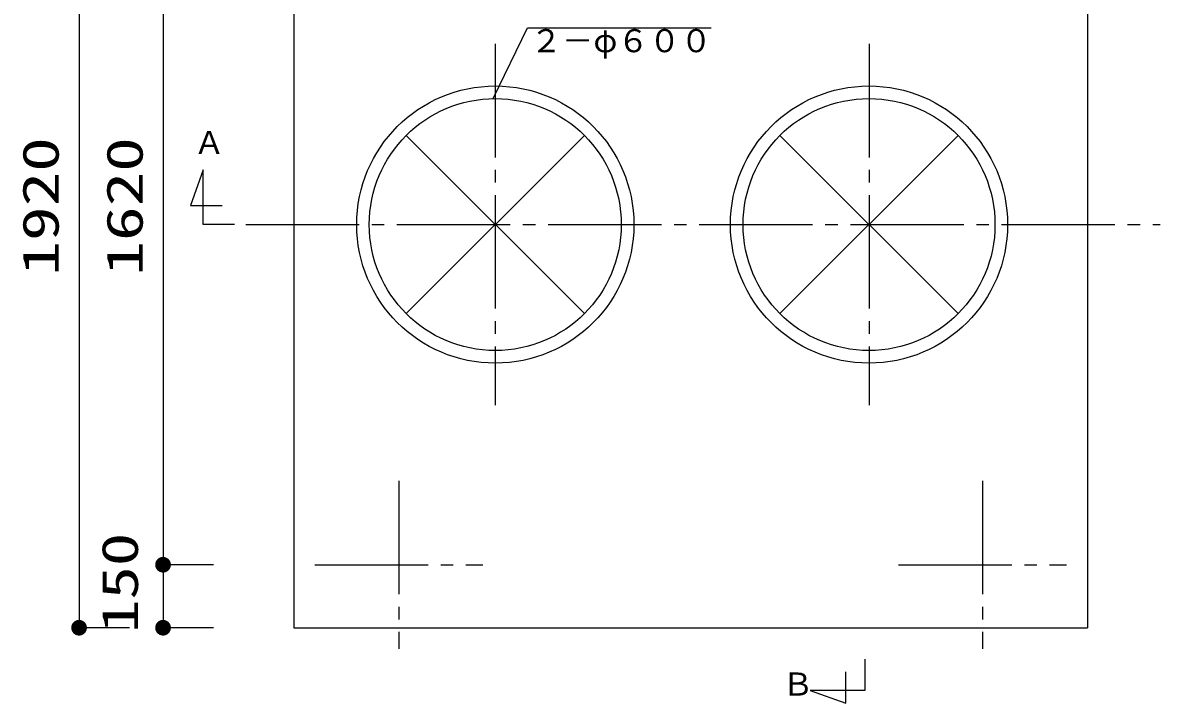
# Model space of a CAD drawing. Units: millimetres, scale not verified. Extents: x -9125 to 8193, y -6841 to 5236.
# Drawn here: x -5620 to -2911, y 2289 to 3909 of the extents above; entities that cross this region are included whole.
import ezdxf
from ezdxf.enums import TextEntityAlignment as Align

# ---------------------------------------------------------------- set-up
doc = ezdxf.new("R2010")
doc.units = ezdxf.units.MM
doc.header["$LTSCALE"] = 30
doc.linetypes.add('CHAIN2', pattern=[12, 9, -1, 1, -1])
for name, color, linetype, lineweight in [('0-1_KIKI', 3, 'Continuous', 25), ('0-2_SEISAKU', 2, 'Continuous', 25), ('0-6_SUNPO', 7, 'Continuous', 25)]:
    doc.layers.add(name, color=color, linetype=linetype, lineweight=lineweight)
doc.styles.add('MS Gothic', font='')
doc.styles.add('ＭＳ ゴシック', font='')
doc.styles.get('MS Gothic').set_extended_font_data('MS Gothic')
doc.styles.get('ＭＳ ゴシック').set_extended_font_data('MS Gothic')

msp = doc.modelspace()

# ---------------------------------------------------------------- linework, layer by layer
at = {"layer": '0-1_KIKI', "color": 4}
for p, q in [((-4499.45, 3728.58), (-4418.02, 3897.23)), ((-4418.02, 3897.23), (-3980.39, 3897.23))]:
    msp.add_line(p, q, dxfattribs=at)
at = {"layer": '0-1_KIKI'}
for points in [[(-5115.22, 3428.58), (-5190.22, 3428.58), (-5190.22, 3558.58), (-5220.22, 3473.58), (-5145.22, 3473.58)], [(-3614.37, 2393.8), (-3614.37, 2318.8), (-3744.37, 2318.8), (-3659.37, 2288.8), (-3659.37, 2363.8)]]:
    msp.add_lwpolyline(points, dxfattribs=at)
at = {"layer": '0-2_SEISAKU'}
for p, q in [((-4974.45, 4388.58), (-4974.45, 2468.58)), ((-3084.45, 4388.58), (-3084.45, 2468.58)), ((-4706.58, 3640.71), (-4282.32, 3216.45)), ((-4706.58, 3216.45), (-4282.32, 3640.71)), ((-3816.58, 3640.71), (-3392.31, 3216.45)), ((-3816.58, 3216.45), (-3392.31, 3640.71)), ((-4974.45, 2468.58), (-3084.45, 2468.58))]:
    msp.add_line(p, q, dxfattribs=at)
at = {"layer": '0-2_SEISAKU', "linetype": 'CHAIN2'}
for p, q in [((-4494.45, 3858.58), (-4494.45, 2998.58)), ((-3604.44, 3858.58), (-3604.44, 2998.58)), ((-5088.86, 3428.58), (-2910.89, 3428.58)), ((-4724.45, 2818.58), (-4724.45, 2418.58)), ((-3334.45, 2818.58), (-3334.45, 2418.58)), ((-4924.45, 2618.58), (-4524.45, 2618.58)), ((-3534.45, 2618.58), (-3134.45, 2618.58))]:
    msp.add_line(p, q, dxfattribs=at)
at = {"layer": '0-2_SEISAKU'}
for centre, radius in [((-4494.45, 3428.58), 330), ((-3604.44, 3428.58), 330), ((-4494.45, 3428.58), 300), ((-3604.44, 3428.58), 300)]:
    msp.add_circle(centre, radius, dxfattribs=at)
at = {"layer": '0-6_SUNPO', "color": 4}
for p, q in [((-5485.71, 4388.58), (-5485.71, 2468.58)), ((-5285.71, 4238.58), (-5285.71, 2618.58)), ((-5165.71, 2618.58), (-5285.71, 2618.58)), ((-5165.71, 2618.58), (-5285.71, 2618.58)), ((-5285.71, 2618.58), (-5285.71, 2468.58)), ((-5365.71, 2468.58), (-5485.71, 2468.58)), ((-5165.71, 2468.58), (-5285.71, 2468.58))]:
    msp.add_line(p, q, dxfattribs=at)
at = {"layer": '0-6_SUNPO'}
for points in [[(-5301.3, 2629), (-5285.71, 2618.58), (-5303.03, 2625.75)], [(-5301.3, 2629), (-5285.71, 2618.58), (-5303.03, 2625.75)], [(-5298.97, 2631.84), (-5285.71, 2618.58), (-5301.3, 2629)], [(-5298.97, 2631.84), (-5285.71, 2618.58), (-5301.3, 2629)], [(-5296.13, 2634.17), (-5285.71, 2618.58), (-5298.97, 2631.84)], [(-5296.13, 2634.17), (-5285.71, 2618.58), (-5298.97, 2631.84)], [(-5292.88, 2635.9), (-5285.71, 2618.58), (-5296.13, 2634.17)], [(-5292.88, 2635.9), (-5285.71, 2618.58), (-5296.13, 2634.17)], [(-5289.37, 2636.97), (-5285.71, 2618.58), (-5292.88, 2635.9)], [(-5289.37, 2636.97), (-5285.71, 2618.58), (-5292.88, 2635.9)], [(-5285.71, 2637.33), (-5285.71, 2618.58), (-5289.37, 2636.97)], [(-5285.71, 2637.33), (-5285.71, 2618.58), (-5289.37, 2636.97)], [(-5282.05, 2636.97), (-5285.71, 2618.58), (-5285.71, 2637.33)], [(-5282.05, 2636.97), (-5285.71, 2618.58), (-5285.71, 2637.33)], [(-5278.53, 2635.9), (-5285.71, 2618.58), (-5282.05, 2636.97)], [(-5278.53, 2635.9), (-5285.71, 2618.58), (-5282.05, 2636.97)], [(-5275.29, 2634.17), (-5285.71, 2618.58), (-5278.53, 2635.9)], [(-5275.29, 2634.17), (-5285.71, 2618.58), (-5278.53, 2635.9)], [(-5272.45, 2631.84), (-5285.71, 2618.58), (-5275.29, 2634.17)], [(-5272.45, 2631.84), (-5285.71, 2618.58), (-5275.29, 2634.17)], [(-5270.12, 2629), (-5285.71, 2618.58), (-5272.45, 2631.84)], [(-5270.12, 2629), (-5285.71, 2618.58), (-5272.45, 2631.84)], [(-5268.39, 2625.75), (-5285.71, 2618.58), (-5270.12, 2629)], [(-5268.39, 2625.75), (-5285.71, 2618.58), (-5270.12, 2629)], [(-5304.1, 2622.24), (-5285.71, 2618.58), (-5304.46, 2618.58)], [(-5304.1, 2622.24), (-5285.71, 2618.58), (-5304.46, 2618.58)], [(-5304.46, 2618.58), (-5285.71, 2618.58), (-5304.1, 2614.92)], [(-5304.46, 2618.58), (-5285.71, 2618.58), (-5304.1, 2614.92)], [(-5303.03, 2625.75), (-5285.71, 2618.58), (-5304.1, 2622.24)], [(-5303.03, 2625.75), (-5285.71, 2618.58), (-5304.1, 2622.24)], [(-5304.1, 2614.92), (-5285.71, 2618.58), (-5303.03, 2611.4)], [(-5304.1, 2614.92), (-5285.71, 2618.58), (-5303.03, 2611.4)], [(-5303.03, 2611.4), (-5285.71, 2618.58), (-5301.3, 2608.16)], [(-5303.03, 2611.4), (-5285.71, 2618.58), (-5301.3, 2608.16)], [(-5301.3, 2608.16), (-5285.71, 2618.58), (-5298.97, 2605.32)], [(-5301.3, 2608.16), (-5285.71, 2618.58), (-5298.97, 2605.32)], [(-5298.97, 2605.32), (-5285.71, 2618.58), (-5296.13, 2602.99)], [(-5298.97, 2605.32), (-5285.71, 2618.58), (-5296.13, 2602.99)], [(-5296.13, 2602.99), (-5285.71, 2618.58), (-5292.88, 2601.26)], [(-5296.13, 2602.99), (-5285.71, 2618.58), (-5292.88, 2601.26)], [(-5292.88, 2601.26), (-5285.71, 2618.58), (-5289.37, 2600.19)], [(-5292.88, 2601.26), (-5285.71, 2618.58), (-5289.37, 2600.19)], [(-5289.37, 2600.19), (-5285.71, 2618.58), (-5285.71, 2599.83)], [(-5289.37, 2600.19), (-5285.71, 2618.58), (-5285.71, 2599.83)], [(-5267.32, 2622.24), (-5285.71, 2618.58), (-5268.39, 2625.75)], [(-5267.32, 2622.24), (-5285.71, 2618.58), (-5268.39, 2625.75)], [(-5266.96, 2618.58), (-5285.71, 2618.58), (-5267.32, 2622.24)], [(-5266.96, 2618.58), (-5285.71, 2618.58), (-5267.32, 2622.24)], [(-5285.71, 2599.83), (-5285.71, 2618.58), (-5282.05, 2600.19)], [(-5282.05, 2600.19), (-5285.71, 2618.58), (-5278.53, 2601.26)], [(-5278.53, 2601.26), (-5285.71, 2618.58), (-5275.29, 2602.99)], [(-5275.29, 2602.99), (-5285.71, 2618.58), (-5272.45, 2605.32)], [(-5272.45, 2605.32), (-5285.71, 2618.58), (-5270.12, 2608.16)], [(-5270.12, 2608.16), (-5285.71, 2618.58), (-5268.39, 2611.4)], [(-5268.39, 2611.4), (-5285.71, 2618.58), (-5267.32, 2614.92)], [(-5267.32, 2614.92), (-5285.71, 2618.58), (-5266.96, 2618.58)], [(-5285.71, 2599.83), (-5285.71, 2618.58), (-5282.05, 2600.19)], [(-5282.05, 2600.19), (-5285.71, 2618.58), (-5278.53, 2601.26)], [(-5278.53, 2601.26), (-5285.71, 2618.58), (-5275.29, 2602.99)], [(-5275.29, 2602.99), (-5285.71, 2618.58), (-5272.45, 2605.32)], [(-5272.45, 2605.32), (-5285.71, 2618.58), (-5270.12, 2608.16)], [(-5270.12, 2608.16), (-5285.71, 2618.58), (-5268.39, 2611.4)], [(-5268.39, 2611.4), (-5285.71, 2618.58), (-5267.32, 2614.92)], [(-5267.32, 2614.92), (-5285.71, 2618.58), (-5266.96, 2618.58)], [(-5504.1, 2472.24), (-5485.71, 2468.58), (-5504.46, 2468.58)], [(-5504.46, 2468.58), (-5485.71, 2468.58), (-5504.1, 2464.92)], [(-5503.03, 2475.75), (-5485.71, 2468.58), (-5504.1, 2472.24)], [(-5504.1, 2464.92), (-5485.71, 2468.58), (-5503.03, 2461.4)], [(-5501.3, 2479), (-5485.71, 2468.58), (-5503.03, 2475.75)], [(-5503.03, 2461.4), (-5485.71, 2468.58), (-5501.3, 2458.16)], [(-5498.97, 2481.84), (-5485.71, 2468.58), (-5501.3, 2479)], [(-5501.3, 2458.16), (-5485.71, 2468.58), (-5498.97, 2455.32)], [(-5496.13, 2484.17), (-5485.71, 2468.58), (-5498.97, 2481.84)], [(-5498.97, 2455.32), (-5485.71, 2468.58), (-5496.13, 2452.99)], [(-5492.88, 2485.9), (-5485.71, 2468.58), (-5496.13, 2484.17)], [(-5496.13, 2452.99), (-5485.71, 2468.58), (-5492.88, 2451.26)], [(-5489.37, 2486.97), (-5485.71, 2468.58), (-5492.88, 2485.9)], [(-5492.88, 2451.26), (-5485.71, 2468.58), (-5489.37, 2450.19)], [(-5485.71, 2487.33), (-5485.71, 2468.58), (-5489.37, 2486.97)], [(-5489.37, 2450.19), (-5485.71, 2468.58), (-5485.71, 2449.83)], [(-5482.05, 2486.97), (-5485.71, 2468.58), (-5485.71, 2487.33)], [(-5478.53, 2485.9), (-5485.71, 2468.58), (-5482.05, 2486.97)], [(-5475.29, 2484.17), (-5485.71, 2468.58), (-5478.53, 2485.9)], [(-5472.45, 2481.84), (-5485.71, 2468.58), (-5475.29, 2484.17)], [(-5470.12, 2479), (-5485.71, 2468.58), (-5472.45, 2481.84)], [(-5468.39, 2475.75), (-5485.71, 2468.58), (-5470.12, 2479)], [(-5467.32, 2472.24), (-5485.71, 2468.58), (-5468.39, 2475.75)], [(-5466.96, 2468.58), (-5485.71, 2468.58), (-5467.32, 2472.24)], [(-5485.71, 2449.83), (-5485.71, 2468.58), (-5482.05, 2450.19)], [(-5482.05, 2450.19), (-5485.71, 2468.58), (-5478.53, 2451.26)], [(-5478.53, 2451.26), (-5485.71, 2468.58), (-5475.29, 2452.99)], [(-5475.29, 2452.99), (-5485.71, 2468.58), (-5472.45, 2455.32)], [(-5472.45, 2455.32), (-5485.71, 2468.58), (-5470.12, 2458.16)], [(-5470.12, 2458.16), (-5485.71, 2468.58), (-5468.39, 2461.4)], [(-5468.39, 2461.4), (-5485.71, 2468.58), (-5467.32, 2464.92)], [(-5467.32, 2464.92), (-5485.71, 2468.58), (-5466.96, 2468.58)], [(-5304.1, 2472.24), (-5285.71, 2468.58), (-5304.46, 2468.58)], [(-5304.46, 2468.58), (-5285.71, 2468.58), (-5304.1, 2464.92)], [(-5303.03, 2475.75), (-5285.71, 2468.58), (-5304.1, 2472.24)], [(-5304.1, 2464.92), (-5285.71, 2468.58), (-5303.03, 2461.4)], [(-5301.3, 2479), (-5285.71, 2468.58), (-5303.03, 2475.75)], [(-5303.03, 2461.4), (-5285.71, 2468.58), (-5301.3, 2458.16)], [(-5298.97, 2481.84), (-5285.71, 2468.58), (-5301.3, 2479)], [(-5301.3, 2458.16), (-5285.71, 2468.58), (-5298.97, 2455.32)], [(-5296.13, 2484.17), (-5285.71, 2468.58), (-5298.97, 2481.84)], [(-5298.97, 2455.32), (-5285.71, 2468.58), (-5296.13, 2452.99)], [(-5292.88, 2485.9), (-5285.71, 2468.58), (-5296.13, 2484.17)], [(-5296.13, 2452.99), (-5285.71, 2468.58), (-5292.88, 2451.26)], [(-5289.37, 2486.97), (-5285.71, 2468.58), (-5292.88, 2485.9)], [(-5292.88, 2451.26), (-5285.71, 2468.58), (-5289.37, 2450.19)], [(-5285.71, 2487.33), (-5285.71, 2468.58), (-5289.37, 2486.97)], [(-5289.37, 2450.19), (-5285.71, 2468.58), (-5285.71, 2449.83)], [(-5282.05, 2486.97), (-5285.71, 2468.58), (-5285.71, 2487.33)], [(-5278.53, 2485.9), (-5285.71, 2468.58), (-5282.05, 2486.97)], [(-5275.29, 2484.17), (-5285.71, 2468.58), (-5278.53, 2485.9)], [(-5272.45, 2481.84), (-5285.71, 2468.58), (-5275.29, 2484.17)], [(-5270.12, 2479), (-5285.71, 2468.58), (-5272.45, 2481.84)], [(-5268.39, 2475.75), (-5285.71, 2468.58), (-5270.12, 2479)], [(-5267.32, 2472.24), (-5285.71, 2468.58), (-5268.39, 2475.75)], [(-5266.96, 2468.58), (-5285.71, 2468.58), (-5267.32, 2472.24)], [(-5285.71, 2449.83), (-5285.71, 2468.58), (-5282.05, 2450.19)], [(-5282.05, 2450.19), (-5285.71, 2468.58), (-5278.53, 2451.26)], [(-5278.53, 2451.26), (-5285.71, 2468.58), (-5275.29, 2452.99)], [(-5275.29, 2452.99), (-5285.71, 2468.58), (-5272.45, 2455.32)], [(-5272.45, 2455.32), (-5285.71, 2468.58), (-5270.12, 2458.16)], [(-5270.12, 2458.16), (-5285.71, 2468.58), (-5268.39, 2461.4)], [(-5268.39, 2461.4), (-5285.71, 2468.58), (-5267.32, 2464.92)], [(-5267.32, 2464.92), (-5285.71, 2468.58), (-5266.96, 2468.58)]]:
    msp.add_solid(points, dxfattribs=at)

# ---------------------------------------------------------------- texts
at = {"layer": '0-1_KIKI', "color": 4, "style": 'MS Gothic'}
for s, p in [('２－φ６００', (-4410.68, 3822.43)), ('Ａ', (-5213.31, 3579.85)), ('Ｂ', (-3811.21, 2290.51))]:
    msp.add_text(s, height=54.99, dxfattribs=at).set_placement(p, align=Align.BOTTOM_LEFT)
at = {"layer": '0-6_SUNPO', "color": 3, "style": 'ＭＳ ゴシック'}
for s, width, p in [('1920', 1.4, (-5508.21, 3306.86)), ('1620', 1.4, (-5308.21, 3306.86)), ('150', 1.35, (-5319.46, 2456.15))]:
    msp.add_text(s, height=86.59, rotation=90, dxfattribs=dict(at, width=width)).set_placement(p, align=Align.BOTTOM_LEFT)

doc.saveas('drawing.dxf')
